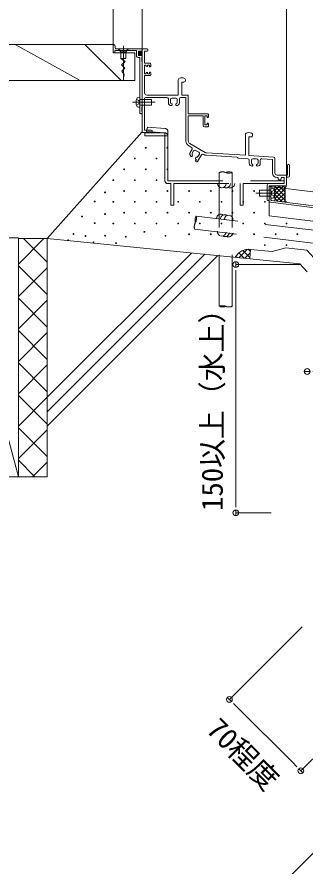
# Model space of a CAD drawing. Units: millimetres, scale not verified. Extents: x -1380 to 1380, y -955 to 955.
# Drawn here: x -601 to -401, y -530 to 59 of the extents above; entities that cross this region are included whole.
import ezdxf
from ezdxf.enums import TextEntityAlignment as Align

# ---------------------------------------------------------------- set-up
doc = ezdxf.new("R2010")
doc.units = ezdxf.units.MM
doc.header["$LTSCALE"] = 3
doc.linetypes.add('USER1', pattern=[19.05, 12.7, -6.35])
doc.linetypes.add('USER3', pattern=[50.8, 31.75, -6.35, 6.35, -6.35])
for name, color, linetype, lineweight in [('0-0_0', 7, 'Continuous', 9), ('0-1_HATCH', 9, 'Continuous', 18), ('0-3_KUTAI', 3, 'Continuous', 18), ('0-4_BOUSUI', 1, 'Continuous', 18), ('0-6_sunpo', 7, 'Continuous', 18), ('0-A_ZATU', 6, 'Continuous', 18)]:
    doc.layers.add(name, color=color, linetype=linetype, lineweight=lineweight)
doc.styles.add('ＭＳ ゴシック', font='')
doc.styles.get('ＭＳ ゴシック').set_extended_font_data('MS Gothic')

# ---------------------------------------------------------------- blocks, each defined once
blk = doc.blocks.new('_DOT')
at = {"layer": '0-0_0'}
for p, q in [((-0.5, 0), (-1, 0)), ((0.25, 0), (-0.25, 0))]:
    blk.add_line(p, q, dxfattribs=at)
blk.add_circle((0, 0), 0.25, dxfattribs=at)

msp = doc.modelspace()

# ---------------------------------------------------------------- linework, layer by layer
at = {"layer": '0-1_HATCH'}
for p, q in [((-600.001, -112.747), (-582.254, -95)), ((-580.001, -111.399), (-596.401, -95)), ((-580.001, -205), (-480.001, -105)), ((-580.001, -215), (-470.91, -105.909)), ((-447.346, -108.265), (-441.559, -102.479)), ((-443.563, -108.644), (-447.306, -104.901)), ((-439.702, -108.014), (-444.52, -103.197)), ((-443.264, -108.674), (-439.38, -104.789)), ((-439.294, -103.932), (-440.786, -102.44)), ((-580.001, -225), (-461.819, -106.818)), ((-448.552, -108.145), (-449.367, -107.33)), ((-580.001, -133.85), (-600.001, -113.85)), ((-600.001, -135.197), (-580.001, -115.197)), ((-580.001, -156.301), (-600.001, -136.301)), ((-600.001, -157.648), (-580.001, -137.648)), ((-580.001, -178.751), (-600.001, -158.751)), ((-600.001, -180.099), (-580.001, -160.099)), ((-580.001, -201.202), (-600.001, -181.202)), ((-600.001, -202.549), (-580.001, -182.549)), ((-580.001, -223.652), (-600.001, -203.652)), ((-600.001, -225), (-580.001, -205)), ((-580.001, -246.103), (-600.001, -226.103)), ((-600.001, -247.451), (-580.001, -227.451)), ((-588.555, -260), (-600.001, -248.554)), ((-590.1, -260), (-580.001, -249.901)), ((-535.001, -660), (-285.001, -410))]:
    msp.add_line(p, q, dxfattribs=at)
at = {"layer": '0-3_KUTAI'}
for p, q in [((-580.001, -95), (-580.001, -260)), ((-404.976, -112.502), (-580.001, -95)), ((-404.976, -112.502), (-400.001, -118)), ((-580.001, -260), (-900.001, -260))]:
    msp.add_line(p, q, dxfattribs=at)
at = {"layer": '0-4_BOUSUI'}
for p, q in [((-439.803, -109.02), (-439.156, -102.552)), ((-439.156, -102.552), (-424.23, -104.045)), ((-424.23, -104.045), (-414.671, -101.483))]:
    msp.add_line(p, q, dxfattribs=at)
msp.add_lwpolyline([(-414.671, -101.483), (-400.147, -102.935), (-390.001, -114.147)], dxfattribs=at)
msp.add_arc((-440.666, -112.624), 10.184, 81.47152, 153.15503, dxfattribs=at)
at = {"layer": '0-6_sunpo'}
for p, q in [((-405.001, -113), (-449.359, -113)), ((-449.359, -277.071), (-449.359, -121)), ((-425.003, -285.071), (-449.359, -285.071)), ((-403.537, -364.038), (-453.86, -414.361)), ((-354.039, -413.535), (-404.363, -463.859)), ((-448.203, -420.018), (-410.02, -458.202))]:
    msp.add_line(p, q, dxfattribs=at)
at = {"layer": '0-A_ZATU'}
for p, q in [((-534.287, 540), (-534.287, 39.483)), ((-514.287, 35.983), (-514.287, 540)), ((-414.287, -54.987), (-414.287, 540)), ((-534.287, 39.483), (-634.999, 39.483)), ((-557.106, 14.483), (-602.207, 39.483)), ((-528.872, 14.483), (-553.872, 39.483)), ((-534.287, 39.483), (-534.287, 33.683)), ((-534.287, 38.942), (-534.287, 34.183)), ((-533.287, 35.383), (-533.287, 34.183)), ((-518.087, 35.383), (-533.287, 35.383)), ((-532.787, 36.483), (-533.212, 39.031)), ((-514.287, 36.483), (-532.787, 36.483)), ((-518.087, 35.383), (-518.087, 31.483)), ((-514.287, 36.483), (-514.287, 35.483)), ((-514.287, 35.983), (-514.287, -21.017)), ((-510.787, 36.483), (-513.787, 36.483)), ((-510.287, 35.983), (-510.287, 35.483)), ((-534.287, 33.683), (-519.287, 33.683)), ((-519.287, 33.182), (-519.788, 33.683)), ((-519.287, 14.483), (-519.287, 33.683)), ((-515.787, 30.483), (-517.087, 30.483)), ((-516.787, 32.875), (-514.679, 34.983)), ((-514.787, 34.983), (-516.787, 34.983)), ((-516.787, 34.289), (-516.093, 34.983)), ((-516.787, 34.983), (-516.787, 31.983)), ((-514.287, 32.425), (-516.787, 34.925)), ((-515.259, 31.983), (-516.787, 33.511)), ((-516.674, 31.983), (-516.787, 32.096)), ((-514.287, 31.983), (-516.787, 31.983)), ((-516.265, 31.983), (-514.287, 33.96)), ((-515.787, 30.483), (-515.787, -8.017)), ((-514.287, 33.839), (-515.431, 34.983)), ((-514.85, 31.983), (-514.287, 32.546)), ((-514.587, 30.483), (-514.587, 27.983)), ((-514.287, 31.983), (-514.287, 30.783)), ((-510.787, 34.983), (-512.587, 34.983)), ((-512.587, 34.983), (-512.587, 26.483)), ((-514.287, 27.683), (-514.287, -3.717)), ((-508.787, 26.483), (-512.587, 26.483)), ((-512.587, 25.283), (-512.587, 19.183)), ((-511.587, 25.283), (-512.587, 25.283)), ((-511.587, 25.283), (-511.587, 24.783)), ((-509.287, 25.283), (-509.287, 24.083)), ((-508.787, 24.083), (-509.287, 24.083)), ((-508.287, 25.983), (-508.287, 24.583)), ((-511.587, 19.183), (-512.587, 19.183)), ((-512.587, 17.983), (-512.587, 5.983)), ((-508.787, 17.983), (-512.587, 17.983)), ((-511.587, 19.683), (-511.587, 19.183)), ((-510.587, 20.183), (-511.087, 20.183)), ((-510.587, 20.183), (-510.587, 19.183)), ((-509.287, 19.183), (-510.587, 19.183)), ((-509.287, 20.383), (-509.287, 19.183)), ((-508.787, 20.383), (-509.287, 20.383)), ((-508.287, 19.883), (-508.287, 18.483)), ((-519.287, 14.483), (-612.501, 14.483)), ((-489.287, 15.081), (-489.287, 4.483)), ((-486.787, 13.483), (-486.787, 4.483)), ((-485.287, 13.483), (-486.787, 13.483)), ((-484.287, 15.081), (-484.287, 14.483)), ((-516.906, 2.885), (-515.787, 2.983)), ((-515.787, 2.983), (-515.787, -4.017)), ((-512.637, 1.783), (-512.637, -19.867)), ((-497.087, 2.783), (-511.637, 2.783)), ((-489.287, 4.483), (-511.087, 4.483)), ((-496.087, 1.783), (-496.087, -0.817)), ((-494.587, 1.283), (-494.587, -0.617)), ((-490.987, 2.283), (-493.587, 2.283)), ((-489.987, -0.617), (-489.987, 1.283)), ((-488.487, -0.817), (-488.487, 1.783)), ((-483.987, 2.783), (-487.487, 2.783)), ((-482.787, 4.483), (-486.787, 4.483)), ((-483.987, 2.783), (-483.987, -27.368)), ((-482.287, 3.983), (-482.287, -8.517)), ((-516.906, -3.919), (-515.787, -4.017)), ((-514.587, -4.017), (-514.587, -6.517)), ((-493.587, -1.8), (-493.587, -2.317)), ((-490.987, -2.317), (-490.987, -1.8)), ((-514.787, -8.517), (-515.287, -8.517)), ((-514.287, -6.817), (-514.287, -8.017)), ((-468.787, -8.517), (-482.287, -8.517)), ((-482.287, -9.817), (-482.287, -27.368)), ((-472.087, -9.817), (-482.287, -9.817)), ((-472.087, -9.817), (-472.087, -16.517)), ((-469.287, -9.817), (-469.287, -11.017)), ((-468.787, -11.017), (-469.287, -11.017)), ((-468.287, -9.017), (-468.287, -10.517)), ((-468.787, -17.517), (-471.087, -17.517)), ((-469.287, -16.217), (-470.787, -16.217)), ((-469.287, -15.017), (-469.287, -16.217)), ((-468.787, -15.017), (-469.287, -15.017)), ((-468.287, -15.517), (-468.287, -17.017)), ((-514.287, -21.017), (-580.001, -95)), ((-507.787, -21.517), (-513.787, -21.517)), ((-507.787, -19.867), (-512.637, -19.867)), ((-507.287, -20.367), (-507.287, -21.017)), ((-442.787, -22.919), (-442.787, -37.236)), ((-437.787, -22.919), (-437.787, -23.517)), ((-481.295, -29.096), (-470.697, -35.278)), ((-440.287, -24.517), (-440.287, -37.392)), ((-438.787, -24.517), (-440.287, -24.517)), ((-482.151, -30.564), (-480.077, -31.774)), ((-479.717, -33.142), (-480.973, -35.293)), ((-478.619, -34.235), (-479.576, -35.876)), ((-475.005, -35.185), (-477.251, -33.875)), ((-479.309, -37.402), (-479.569, -37.849)), ((-477.323, -39.159), (-477.063, -38.712)), ((-477.161, -40.866), (-476.711, -40.095)), ((-477.143, -39.843), (-476.711, -40.095)), ((-475.866, -41.622), (-473.153, -36.971)), ((-475.603, -38.194), (-474.645, -36.553)), ((-471.785, -36.611), (-471.553, -36.747)), ((-469.92, -37.243), (-448.664, -38.572)), ((-469.814, -35.547), (-442.787, -37.236)), ((-447.787, -39.228), (-441.025, -39.65)), ((-440.287, -37.392), (-423.225, -38.458)), ((-440.087, -40.649), (-440.087, -42.817)), ((-438.587, -40.717), (-438.587, -42.617)), ((-434.987, -39.717), (-437.587, -39.717)), ((-433.987, -42.617), (-433.987, -40.717)), ((-432.487, -42.817), (-432.487, -40.647)), ((-431.425, -39.649), (-423.987, -40.114)), ((-423.987, -40.114), (-423.987, -49.517)), ((-422.287, -39.457), (-422.287, -49.517)), ((-476.55, -41.802), (-476.981, -41.55)), ((-437.587, -43.8), (-437.587, -44.317)), ((-434.987, -44.317), (-434.987, -43.8)), ((-413.637, -44.267), (-413.637, -51.017)), ((-412.137, -44.267), (-412.137, -51.517)), ((-413.637, -51.017), (-420.787, -51.017)), ((-419.987, -52.717), (-420.787, -52.717)), ((-419.987, -52.717), (-419.987, -53.867)), ((-417.987, -52.717), (-417.987, -53.867)), ((-415.987, -52.717), (-417.987, -52.717)), ((-415.987, -52.717), (-415.987, -56.867)), ((-414.287, -52.517), (-414.287, -58.017)), ((-413.137, -52.517), (-414.287, -52.517)), ((-427.787, -57.867), (-427.787, -68.017)), ((-415.987, -56.867), (-426.787, -56.867)), ((-426.287, -58.517), (-426.287, -68.017)), ((-414.787, -58.517), (-426.287, -58.517)), ((-425.587, -58.517), (-425.787, -58.517)), ((-422.287, -64.525), (-416.279, -58.517)), ((-422.287, -61.697), (-419.107, -58.517)), ((-422.287, -68.861), (-422.287, -58.517)), ((-422.287, -58.868), (-421.936, -58.517)), ((-415.287, -65.734), (-422.287, -58.734)), ((-415.287, -62.905), (-419.675, -58.517)), ((-418.487, -54.367), (-419.487, -54.367)), ((-415.287, -60.077), (-416.847, -58.517)), ((-414.287, -58.517), (-415.287, -59.517)), ((-426.287, -59.017), (-426.287, -68.794)), ((-425.087, -59.017), (-425.087, -68.077)), ((-425.087, -60.046), (-425.087, -67.046)), ((-423.968, -60.144), (-425.087, -60.046)), ((-422.287, -67.354), (-415.287, -60.354)), ((-415.287, -68.562), (-422.287, -61.562)), ((-417.191, -69.487), (-422.287, -64.391)), ((-421.111, -69.005), (-415.287, -63.182)), ((-426.787, -68.517), (-427.287, -68.517)), ((-393.087, -73.93), (-425.414, -69.786)), ((-423.968, -66.948), (-425.087, -67.046)), ((-344.524, -78.846), (-424.651, -68.573)), ((-420.415, -69.091), (-422.287, -67.219)), ((-418.591, -69.315), (-415.287, -66.01)), ((-416.072, -69.624), (-415.287, -68.839)), ((-600.001, -94.51), (-900.001, -94.51)), ((-600.001, -260), (-645.001, -94.51)), ((-600.001, -95), (-600.001, -260)), ((-580.001, -95), (-600.001, -95)), ((-580.001, -260), (-580.001, -95))]:
    msp.add_line(p, q, dxfattribs=at)
at = {"layer": '0-A_ZATU', "linetype": 'USER1'}
for p, q in [((-529.037, 34.483), (-530.787, 36.483)), ((-530.787, 36.483), (-523.787, 36.483)), ((-525.537, 34.483), (-523.787, 36.483)), ((-529.037, 34.483), (-525.537, 34.483)), ((-529.037, 29.816), (-529.037, 34.483)), ((-525.537, 29.816), (-525.537, 34.483)), ((-528.537, 25.416), (-526.337, 23.216)), ((-526.337, 23.216), (-528.237, 21.016)), ((-518.162, 1.483), (-516.447, 0.628)), ((-515.838, -0.517), (-516.447, 0.628)), ((-515.787, 1.483), (-507.787, 1.483)), ((-507.787, 1.483), (-507.787, -2.517)), ((-518.162, -2.517), (-516.447, -1.662)), ((-515.838, -0.517), (-516.447, -1.662)), ((-515.787, -2.517), (-507.787, -2.517)), ((-512.487, -21.767), (-498.487, -21.767)), ((-512.487, -23.767), (-512.487, -21.767)), ((-511.287, -20.767), (-510.525, -17.767)), ((-511.287, -20.767), (-498.487, -21.767)), ((-510.525, -17.767), (-498.331, -18.72)), ((-498.487, -54.867), (-498.487, -21.767)), ((-496.487, -20.714), (-496.487, -54.867)), ((-512.487, -23.767), (-498.487, -23.767)), ((-498.487, -23.767), (-496.487, -23.767)), ((-460.853, -49.199), (-460.853, -141.948)), ((-451.853, -49.199), (-451.853, -141.948)), ((-496.487, -54.867), (-415.987, -54.867)), ((-496.487, -56.867), (-494.387, -56.867)), ((-494.387, -56.867), (-494.387, -71.867)), ((-492.387, -56.867), (-446.387, -56.867)), ((-492.387, -56.867), (-492.387, -71.867)), ((-446.387, -56.867), (-446.387, -71.867)), ((-444.387, -56.867), (-444.387, -71.867)), ((-415.987, -56.867), (-444.387, -56.867)), ((-415.987, -54.867), (-415.987, -56.867)), ((-425.087, -61.546), (-433.087, -61.546)), ((-433.087, -61.546), (-433.087, -65.546)), ((-426.287, -58.982), (-364.487, -66.571)), ((-426.287, -79.133), (-426.287, -59.017)), ((-425.036, -63.546), (-424.427, -62.401)), ((-425.036, -63.546), (-424.427, -64.691)), ((-422.712, -61.546), (-424.427, -62.401)), ((-422.712, -65.546), (-424.427, -64.691)), ((-425.087, -65.546), (-433.087, -65.546)), ((-494.387, -71.867), (-492.387, -71.867)), ((-446.387, -71.867), (-444.387, -71.867)), ((-391.194, -89.603), (-476.898, -79.479)), ((-426.287, -79.133), (-364.487, -86.721)), ((-392.25, -98.541), (-477.954, -88.417))]:
    msp.add_line(p, q, dxfattribs=at)
at = {"layer": '0-A_ZATU', "linetype": 'USER3'}
for p, q in [((-527.287, 38.542), (-527.287, 14.357)), ((-520.887, -0.517), (-505.287, -0.517)), ((-419.987, -63.546), (-435.587, -63.546))]:
    msp.add_line(p, q, dxfattribs=at)
at = {"layer": '0-A_ZATU', "linetype": 'USER1'}
for points in [[(-525.537, 29.816), (-529.037, 29.816), (-526.037, 27.616), (-528.537, 25.416)], [(-528.237, 21.016), (-526.637, 18.816), (-527.287, 16.483)]]:
    msp.add_lwpolyline(points, dxfattribs=at)
at = {"layer": '0-A_ZATU'}
for points in [[(-509.287, 25.283), (-510.587, 25.283), (-510.587, 24.283), (-511.087, 24.283)], [(-469.287, -9.817), (-470.787, -9.817), (-470.787, -16.217)], [(-415.287, -59.517), (-415.287, -68.843), (-414.287, -69.843)]]:
    msp.add_lwpolyline(points, dxfattribs=at)
for centre in [(-511.787, -32.017), (-496.787, -32.017), (-519.287, -39.517), (-519.287, -39.517), (-504.287, -39.517), (-526.787, -47.017), (-526.787, -47.017), (-511.787, -47.017), (-511.787, -47.017), (-496.787, -47.017), (-534.287, -54.517), (-534.287, -54.517), (-519.287, -54.517), (-519.287, -54.517), (-504.287, -54.517), (-539.955, -62.983), (-539.955, -62.983), (-526.787, -62.017), (-526.787, -62.017), (-511.787, -62.017), (-496.787, -62.017), (-481.787, -62.017), (-466.787, -62.017), (-451.787, -62.017), (-436.787, -62.017), (-547.102, -69.291), (-547.102, -69.291), (-534.287, -69.517), (-534.287, -69.517), (-519.287, -69.517), (-519.287, -69.517), (-504.287, -69.517), (-489.287, -69.517), (-474.287, -69.517), (-459.287, -69.517), (-444.287, -69.517), (-429.287, -69.517), (-555.897, -79.728), (-555.897, -79.728), (-539.955, -77.983), (-539.955, -77.983), (-526.787, -77.017), (-526.787, -77.017), (-511.787, -77.017), (-511.787, -77.017), (-496.787, -77.017), (-481.787, -77.017), (-466.787, -77.017), (-451.787, -77.017), (-436.787, -77.017), (-547.102, -84.291), (-547.102, -84.291), (-534.287, -84.517), (-534.287, -84.517), (-519.287, -84.517), (-519.287, -84.517), (-504.287, -84.517), (-504.287, -84.517), (-489.287, -84.517), (-474.287, -84.517), (-459.287, -84.517), (-444.287, -84.517), (-429.287, -84.517), (-414.287, -84.517), (-561.787, -91.78), (-561.787, -91.78), (-553.499, -93.265), (-553.499, -93.265), (-539.955, -92.983), (-539.955, -92.983), (-525.565, -93.688), (-525.565, -93.688), (-512.726, -90.303), (-512.726, -90.303), (-498.054, -93.124), (-498.054, -93.124), (-481.787, -92.017), (-466.787, -92.017), (-451.787, -92.017), (-436.787, -92.017), (-421.787, -92.017), (-406.787, -92.017), (-565.49, -96.085), (-565.49, -96.085), (-547.997, -97.636), (-547.997, -97.636), (-532.337, -98.2), (-532.337, -98.2), (-429.287, -99.517), (-414.287, -99.517)]:
    msp.add_circle(centre, 0.3, dxfattribs=at)
for centre, radius, start, end in [((-533.746, 38.942), 0.541, 9.46232, 180), ((-514.787, 35.483), 0.5, 270, 0), ((-513.787, 35.983), 0.5, 90, 180), ((-510.787, 35.983), 0.5, 0, 90), ((-510.787, 35.483), 0.5, 270, 0), ((-533.787, 34.183), 0.5, 180, 0), ((-517.087, 31.483), 1, 180, 270), ((-514.587, 30.783), 0.3, 270, 0), ((-514.587, 27.683), 0.3, 0, 90), ((-511.087, 24.783), 0.5, 180, 270), ((-508.787, 25.983), 0.5, 0, 90), ((-508.787, 24.583), 0.5, 270, 0), ((-511.087, 19.683), 0.5, 90, 180), ((-508.787, 19.883), 0.5, 0, 90), ((-508.787, 18.483), 0.5, 270, 0), ((-488.287, 15.081), 1, 120.00073, 180), ((-486.787, 12.483), 4, 59.99999, 120.00001), ((-485.287, 14.483), 1, 270, 0), ((-485.287, 15.081), 1, 0, 59.99927), ((-511.087, 5.983), 1.5, 180, 270), ((-509.387, -0.517), 9, 164.11939, 195.881), ((-516.793, 1.59), 1.3, 95.00427, 164.11932), ((-511.637, 1.783), 1, 90, 180), ((-497.087, 1.783), 1, 0, 90), ((-493.587, 1.283), 1, 90, 180), ((-490.987, 1.283), 1, 0, 90), ((-487.487, 1.783), 1, 90, 180), ((-482.787, 3.983), 0.5, 0, 90), ((-516.793, -2.624), 1.3, 195.88026, 265.0001), ((-514.587, -3.717), 0.3, 270, 0), ((-494.087, -0.817), 2, 180, 270), ((-493.587, -0.617), 1, 180, 260.40392), ((-494.087, -2.317), 0.5, 270, 0), ((-493.787, -1.8), 0.2, 0, 80.41522), ((-490.787, -1.8), 0.2, 99.61303, 180), ((-490.487, -2.317), 0.5, 180, 270), ((-490.987, -0.617), 1, 279.59043, 360), ((-490.487, -0.817), 2, 270, 0), ((-515.287, -8.017), 0.5, 180, 270), ((-514.787, -8.017), 0.5, 270, 0), ((-514.587, -6.817), 0.3, 0, 90), ((-468.787, -9.017), 0.5, 0, 90), ((-468.787, -10.517), 0.5, 270, 0), ((-471.087, -16.517), 1, 180, 270), ((-468.787, -15.517), 0.5, 0, 90), ((-468.787, -17.017), 0.5, 270, 359.99771), ((-513.787, -21.017), 0.5, 180, 270), ((-507.787, -20.367), 0.5, 0, 90), ((-507.787, -21.017), 0.5, 270, 359.99885), ((-441.787, -22.919), 1, 119.99987, 180), ((-440.287, -25.517), 4, 59.99994, 120.00129), ((-438.787, -23.517), 1, 269.99427, 359.99943), ((-438.787, -22.919), 1, 0, 59.99984), ((-480.287, -27.368), 3.7, 180, 239.74255), ((-480.287, -27.368), 2, 180, 239.74209), ((-479.245, -36.301), 2, 149.74422, 239.74202), ((-480.581, -32.638), 1, 329.74422, 59.74216), ((-477.755, -34.739), 1, 59.74711, 149.74422), ((-475.509, -36.049), 1, 329.74323, 59.74216), ((-469.689, -33.551), 2, 239.74364, 266.42358), ((-480.001, -37.597), 0.5, 239.74769, 329.73779), ((-478.712, -36.38), 1, 149.74422, 230.14711), ((-479.481, -37.302), 0.2, 329.72912, 50.17242), ((-476.891, -39.411), 0.5, 149.73201, 239.74191), ((-476.729, -41.118), 0.5, 149.73779, 239.73779), ((-476.89, -38.813), 0.2, 69.32659, 149.74356), ((-476.467, -37.69), 1, 249.34135, 329.74274), ((-472.289, -37.475), 1, 59.73985, 149.7448), ((-469.689, -33.551), 3.7, 239.74347, 266.42367), ((-448.727, -39.57), 1, 20.00073, 86.42796), ((-441.087, -40.649), 1, 0, 86.42259), ((-437.587, -40.717), 1, 90, 180), ((-434.987, -40.717), 1, 0, 90), ((-431.487, -40.647), 1, 86.42259, 180), ((-423.287, -39.457), 1, 0, 86.42259), ((-476.298, -41.37), 0.5, 239.74769, 329.74769), ((-438.087, -42.817), 2, 180, 270), ((-437.587, -42.617), 1, 180, 260.40957), ((-438.087, -44.317), 0.5, 270, 0), ((-437.787, -43.8), 0.2, 0, 80.38697), ((-434.787, -43.8), 0.2, 99.58478, 180), ((-434.487, -44.317), 0.5, 180, 270), ((-434.987, -42.617), 1, 279.59608, 0), ((-434.487, -42.817), 2, 270, 0), ((-412.887, -44.267), 0.75, 0, 180), ((-420.787, -49.517), 3.2, 180, 270), ((-420.787, -49.517), 1.5, 180, 270), ((-413.137, -51.517), 1, 270, 0), ((-459.03, -56.867), 3, 180, 0), ((-456.109, -56.867), 3, 240.86831, 0), ((-453.188, -56.867), 3, 240.86831, 0), ((-426.787, -57.867), 1, 90, 180), ((-425.787, -59.017), 0.5, 90, 180), ((-425.587, -59.017), 0.5, 0, 90), ((-419.487, -53.867), 0.5, 180, 270), ((-418.487, -53.867), 0.5, 270, 0), ((-414.787, -58.017), 0.5, 270, 0), ((-424.081, -61.439), 1.3, 15.88068, 84.99573), ((-431.487, -63.546), 9, 344.1191, 15.88078), ((-427.287, -68.017), 0.5, 180, 270), ((-426.787, -68.017), 0.5, 270, 0), ((-425.287, -68.794), 1, 180.00057, 262.69786), ((-424.587, -68.077), 0.5, 180.00229, 262.70357), ((-424.081, -65.653), 1.3, 274.9999, 344.11974), ((-459.827, -81.141), 3, 55.89508, 173.26306), ((-457.088, -81.465), 3, 55.89508, 173.26306), ((-454.349, -81.788), 3, 353.26306, 173.26306), ((-459.099, -90.29), 3, 173.26306, 353.26306), ((-456.801, -90.561), 3, 240.58007, 353.26306), ((-454.504, -90.832), 3, 240.58007, 353.26306)]:
    msp.add_arc(centre, radius, start, end, dxfattribs=at)
at = {"layer": '0-A_ZATU', "linetype": 'USER1'}
for centre, radius, start, end in [((-498.487, -23.767), 2, 0, 90), ((-498.487, -20.714), 2, 0, 85.53284), ((-458.603, -54.761), 6, 67.97569, 112.02431), ((-454.103, -54.761), 6, 67.97569, 112.02431), ((-454.103, -43.637), 6, 247.97569, 292.02431), ((-496.487, -54.867), 2, 180, 270), ((-471.638, -82.366), 6, 151.23874, 195.28737), ((-482.685, -81.061), 6, 331.23874, 15.28737), ((-472.166, -86.835), 6, 151.23874, 195.28737), ((-458.603, -147.51), 6, 67.97569, 112.02431), ((-458.603, -136.386), 6, 247.97569, 292.02431), ((-454.103, -136.386), 6, 247.97569, 292.02431)]:
    msp.add_arc(centre, radius, start, end, dxfattribs=at)

# ---------------------------------------------------------------- block references
at = {"layer": '0-6_sunpo', "xscale": 8, "yscale": 8}
for p, rotation in [((-449.359, -113), 90), ((-400.001, -187.102), 180), ((-449.359, -285.071), 270), ((-453.86, -414.361), 135), ((-404.363, -463.859), 315)]:
    msp.add_blockref('_DOT', p, dxfattribs=dict(at, rotation=rotation))

# ---------------------------------------------------------------- texts
at = {"layer": '0-6_sunpo', "style": 'ＭＳ ゴシック'}
for s, rotation, p in [('150以上（水上）', 90, (-454.029, -283.799)), ('70程度', 315, (-473.831, -439.305))]:
    msp.add_text(s, height=14.66, rotation=rotation, dxfattribs=at).set_placement(p, align=Align.BOTTOM_LEFT)

doc.saveas('drawing.dxf')
